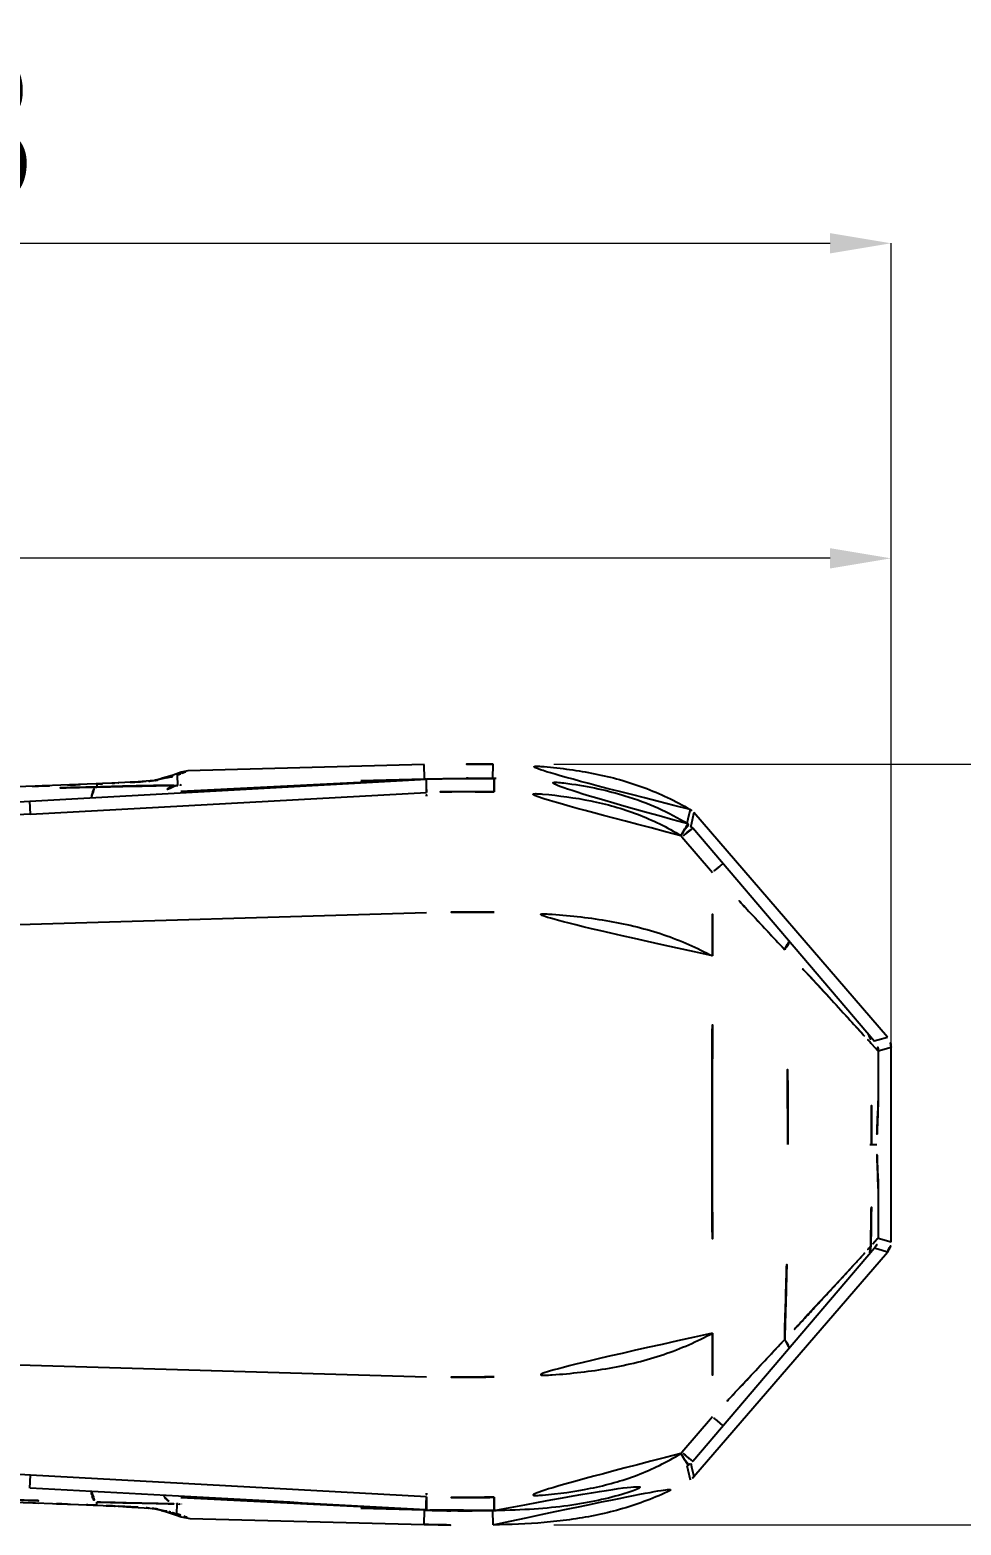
# Model space of a CAD drawing. Extents: x 16296660632 to 16296672714, y -37409619871 to -37409617455.
# Drawn here: x 16296672033 to 16296672094.2, y -37409617654.5 to -37409617556.3 of the extents above; entities that cross this region are included whole.
import ezdxf

# ---------------------------------------------------------------- set-up
doc = ezdxf.new("R2010")
doc.units = 0
doc.header["$LTSCALE"] = 10
doc.header["$MEASUREMENT"] = 0
doc.header["$PDMODE"] = 3
doc.header["$PDSIZE"] = -10
doc.layers.get('0').update_dxf_attribs({"linetype": 'CONTINUOUS'})
doc.layers.get('DEFPOINTS').update_dxf_attribs({"linetype": 'CONTINUOUS'})
doc.styles.add('Daelim Dimension', font='')
doc.styles.get('Daelim Dimension').set_extended_font_data('나눔고딕')
doc.dimstyles.new('DEFAULT', dxfattribs={"dimscale": 2, "dimtxt": 2, "dimasz": 2, "dimexe": 0, "dimexo": 2, "dimgap": 1, "dimtad": 1, "dimdec": 1, "dimzin": 9, "dimdsep": 46, "dimtxsty": 'Daelim Dimension', "dimcen": 0.5, "dimclrd": 252, "dimclre": 252, "dimclrt": 3, "dimadec": 1, "dimazin": 0, "dimtfac": 1, "dimtdec": 1, "dimtix": 1, "dimtmove": 0, "dimatfit": 3, "dimfxl": 1, "dimtolj": 1, "dimtzin": 1, "dimlwd": 9, "dimlwe": 9, "dimarcsym": 0})

# ---------------------------------------------------------------- blocks, each defined once
blk = doc.blocks.new('*D6')
at = {"color": 5, "lineweight": 9, "transparency": 16777216}
for p, q in [((16296671946.449, -37409617625.517), (16296671946.449, -37409617570.326)), ((16296671950.449, -37409617570.326), (16296672085.559, -37409617570.326)), ((16296672089.559, -37409617625.516), (16296672089.559, -37409617570.326))]:
    blk.add_line(p, q, dxfattribs=at)
at = {"color": 5, "transparency": 16777216}
for points in [[(16296671950.449, -37409617569.659), (16296671950.449, -37409617570.992), (16296671946.449, -37409617570.326)], [(16296672085.559, -37409617569.659), (16296672085.559, -37409617570.992), (16296672089.559, -37409617570.326)]]:
    blk.add_solid(points, dxfattribs=at)
at = {"layer": 'DEFPOINTS', "color": 0, "transparency": 16777216}
for p in [(16296672089.559, -37409617570.326), (16296671946.449, -37409617629.517), (16296672089.559, -37409617629.516)]:
    blk.add_point(p, dxfattribs=at)
at = {"color": 7, "transparency": 16777216, "insert": (16296672022.219, -37409617562.875), "char_height": 10, "attachment_point": 5, "style": 'Daelim Dimension'}
blk.add_mtext('\\A1;143', dxfattribs=at)
blk = doc.blocks.new('*D7')
at = {"color": 5, "lineweight": 9, "transparency": 16777216}
for p, q in [((16296672067.41633, -37409617604.542267), (16296672121.225229, -37409617604.542267)), ((16296672121.225229, -37409617608.542267), (16296672121.225229, -37409617650.490067)), ((16296672067.41514, -37409617654.490067), (16296672121.225229, -37409617654.490067))]:
    blk.add_line(p, q, dxfattribs=at)
at = {"color": 5, "transparency": 16777216}
for points in [[(16296672120.558571, -37409617608.542267), (16296672121.891899, -37409617608.542267), (16296672121.225229, -37409617604.542267)], [(16296672120.558571, -37409617650.490067), (16296672121.891899, -37409617650.490067), (16296672121.225229, -37409617654.490067)]]:
    blk.add_solid(points, dxfattribs=at)
at = {"layer": 'DEFPOINTS', "color": 0, "transparency": 16777216}
for p in [(16296672063.41633, -37409617604.542267), (16296672063.41514, -37409617654.490067), (16296672121.225229, -37409617654.490067)]:
    blk.add_point(p, dxfattribs=at)
at = {"color": 7, "transparency": 16777216, "insert": (16296672113.796049, -37409617630.597656), "char_height": 10, "attachment_point": 5, "rotation": 90, "style": 'Daelim Dimension'}
blk.add_mtext('\\A1;50', dxfattribs=at)
blk = doc.blocks.new('*D8')
at = {"color": 5, "lineweight": 9, "transparency": 16777216}
for p, q in [((16296671968.71983, -37409617625.516159), (16296671968.71983, -37409617591.015747)), ((16296672085.55945, -37409617591.015747), (16296671972.71983, -37409617591.015747)), ((16296672089.55945, -37409617616.644112), (16296672089.55945, -37409617591.015747))]:
    blk.add_line(p, q, dxfattribs=at)
at = {"color": 5, "transparency": 16777216}
for points in [[(16296671972.71983, -37409617590.349083), (16296671972.71983, -37409617591.682411), (16296671968.71983, -37409617591.015747)], [(16296672085.55945, -37409617590.349083), (16296672085.55945, -37409617591.682411), (16296672089.55945, -37409617591.015747)]]:
    blk.add_solid(points, dxfattribs=at)
at = {"layer": 'DEFPOINTS', "color": 0, "transparency": 16777216}
for p in [(16296671968.71983, -37409617591.015747), (16296672089.55945, -37409617620.644112), (16296671968.71983, -37409617629.516159)]:
    blk.add_point(p, dxfattribs=at)
at = {"color": 7, "transparency": 16777216, "insert": (16296672021.319139, -37409617583.62233), "char_height": 10, "attachment_point": 5, "style": 'Daelim Dimension'}
blk.add_mtext('\\A1;121', dxfattribs=at)

msp = doc.modelspace()

# ---------------------------------------------------------------- linework, layer by layer
at = {"color": 7, "linetype": 'Continuous'}
for p, q in [((16296672043.373289, -37409617604.974632), (16296672042.929449, -37409617605.066704)), ((16296672058.892, -37409617604.565849), (16296672043.373289, -37409617604.974632)), ((16296672058.91691, -37409617605.499474), (16296672058.892321, -37409617604.565842)), ((16296672063.400141, -37409617605.476089), (16296672063.41633, -37409617604.542267)), ((16296672033.33551, -37409617605.979134), (16296672030.88093, -37409617606.058746)), ((16296672032.99637, -37409617606.963257), (16296672059.03858, -37409617605.521202)), ((16296672033.153971, -37409617605.985359), (16296672033.5627, -37409617605.971573)), ((16296672035.46319, -37409617605.90461), (16296672035.644421, -37409617605.897942)), ((16296672037.79355, -37409617605.811699), (16296672037.354759, -37409617605.831459)), ((16296672037.358471, -37409617605.831268), (16296672037.383579, -37409617605.830452)), ((16296672037.36059, -37409617605.831429), (16296672037.384291, -37409617605.830467)), ((16296672037.384291, -37409617605.830467), (16296672037.389879, -37409617606.033257)), ((16296672040.108829, -37409617605.691467), (16296672038.80501, -37409617605.763344)), ((16296672038.805429, -37409617605.763329), (16296672038.8435, -37409617605.761864)), ((16296672038.843439, -37409617605.761864), (16296672038.806789, -37409617605.763687)), ((16296672041.393641, -37409617605.569962), (16296672041.01755, -37409617605.617653)), ((16296672041.018379, -37409617605.61747), (16296672041.62043, -37409617605.481857)), ((16296672041.997919, -37409617605.434242), (16296672041.393641, -37409617605.570213)), ((16296672042.03244, -37409617605.374702), (16296672041.616449, -37409617605.483101)), ((16296672041.997919, -37409617605.433998), (16296672041.61902, -37409617605.48217)), ((16296672042.400681, -37409617605.251244), (16296672042.03244, -37409617605.374702)), ((16296672042.929279, -37409617605.0662), (16296672042.400681, -37409617605.251244)), ((16296672042.63578, -37409617605.928558), (16296672042.684191, -37409617605.927048)), ((16296672042.636419, -37409617605.949074), (16296672042.63578, -37409617605.928558)), ((16296672042.664129, -37409617605.254593), (16296672042.684191, -37409617605.927048)), ((16296672042.682581, -37409617605.928658), (16296672042.68243, -37409617605.927101)), ((16296672042.682581, -37409617605.927101), (16296672042.723459, -37409617605.926033)), ((16296672059.037371, -37409617605.519447), (16296672042.912371, -37409617606.338631)), ((16296672042.940029, -37409617605.920319), (16296672042.94146, -37409617605.898666)), ((16296672054.740589, -37409617605.609482), (16296672058.91691, -37409617605.499474)), ((16296672063.401751, -37409617605.47612), (16296672063.401661, -37409617605.48465)), ((16296672063.46093, -37409617605.476784), (16296672063.401661, -37409617605.47612)), ((16296672063.46067, -37409617605.483627), (16296672063.48086, -37409617605.48452)), ((16296672063.50123, -37409617605.477257), (16296672063.46093, -37409617605.476784)), ((16296672063.61467, -37409617605.478783), (16296672063.50123, -37409617605.477257)), ((16296672025.54977, -37409617607.36747), (16296672032.99637, -37409617606.963272)), ((16296672033.04319, -37409617607.813362), (16296672032.99637, -37409617606.963257)), ((16296672033.04319, -37409617607.813362), (16296672059.04705, -37409617606.384079)), ((16296672033.04319, -37409617607.813377), (16296672025.59601, -37409617608.214233)), ((16296672076.366449, -37409617607.512207), (16296672076.21575, -37409617608.147873)), ((16296672076.60803, -37409617607.716278), (16296672076.3997, -37409617608.60218)), ((16296672089.3169, -37409617622.459999), (16296672076.608141, -37409617607.716171)), ((16296672076.21575, -37409617608.147873), (16296672076.152321, -37409617608.44091)), ((16296672088.479481, -37409617622.73571), (16296672076.52964, -37409617608.734444)), ((16296672075.82148, -37409617609.304413), (16296672077.82452, -37409617611.637962)), ((16296672011.501051, -37409617615.673264), (16296672059.04249, -37409617614.272926)), ((16296672087.83604, -37409617622.410606), (16296672087.757641, -37409617622.324257)), ((16296672088.457199, -37409617622.70961), (16296672088.69607, -37409617622.640251)), ((16296672088.69607, -37409617622.640251), (16296672089.316919, -37409617622.46003)), ((16296672088.296209, -37409617622.917351), (16296672088.232441, -37409617622.846786)), ((16296672088.718849, -37409617623.384903), (16296672088.296209, -37409617622.917351)), ((16296672088.715191, -37409617623.353973), (16296672089.55945, -37409617623.112877)), ((16296672088.718849, -37409617623.384903), (16296672088.718849, -37409617626.635887)), ((16296672089.55945, -37409617635.919456), (16296672089.55945, -37409617623.112877)), ((16296672088.162901, -37409617629.516197), (16296672088.28623, -37409617629.516144)), ((16296672088.28623, -37409617629.516243), (16296672088.62879, -37409617629.51609)), ((16296672088.718849, -37409617632.396439), (16296672088.718849, -37409617635.64743)), ((16296672076.52964, -37409617650.297882), (16296672088.479481, -37409617636.296623)), ((16296672088.69607, -37409617636.392067), (16296672088.457199, -37409617636.322723)), ((16296672089.316891, -37409617636.572327), (16296672088.69607, -37409617636.392067)), ((16296672089.55945, -37409617635.919456), (16296672088.715191, -37409617635.678352)), ((16296672076.608141, -37409617651.316147), (16296672089.3169, -37409617636.572327)), ((16296672087.835581, -37409617636.621597), (16296672087.76107, -37409617636.704277)), ((16296672011.50104, -37409617643.358467), (16296672059.04249, -37409617644.758408)), ((16296672077.82452, -37409617647.394371), (16296672075.82148, -37409617649.727928)), ((16296672033.04319, -37409617651.218964), (16296672025.596041, -37409617650.817703)), ((16296672076.152321, -37409617650.591423), (16296672076.21574, -37409617650.884468)), ((16296672076.21574, -37409617650.884468), (16296672076.359909, -37409617651.524017)), ((16296672076.3997, -37409617650.430153), (16296672076.45767, -37409617650.67672)), ((16296672076.45767, -37409617650.67672), (16296672076.60919, -37409617651.314697)), ((16296672032.99637, -37409617652.069077), (16296672033.04319, -37409617651.218971)), ((16296672059.04705, -37409617652.648247), (16296672033.04319, -37409617651.218971)), ((16296672033.18749, -37409617653.048088), (16296672033.58054, -37409617653.061363)), ((16296672035.474899, -37409617653.128151), (16296672035.66617, -37409617653.135201)), ((16296672037.384359, -37409617653.201874), (16296672037.39068, -37409617652.999092)), ((16296672042.68243, -37409617653.105217), (16296672042.63574, -37409617653.103767)), ((16296672042.636379, -37409617653.083397), (16296672042.63575, -37409617653.103767)), ((16296672042.65045, -37409617653.770561), (16296672042.6728, -37409617653.104973)), ((16296672042.723949, -37409617653.106323), (16296672042.6728, -37409617653.104973)), ((16296672042.682369, -37409617653.103661), (16296672042.68243, -37409617653.105217)), ((16296672042.912371, -37409617652.693703), (16296672059.037371, -37409617653.512878)), ((16296672042.93951, -37409617653.111992), (16296672042.940889, -37409617653.133583)), ((16296672037.35568, -37409617653.200912), (16296672037.80662, -37409617653.22123)), ((16296672037.358061, -37409617653.200798), (16296672037.384729, -37409617653.201881)), ((16296672037.384501, -37409617653.20192), (16296672037.35932, -37409617653.201103)), ((16296672038.805309, -37409617653.268997), (16296672038.84339, -37409617653.27047)), ((16296672038.80674, -37409617653.268639), (16296672038.843439, -37409617653.270477)), ((16296672041.393641, -37409617653.462357), (16296672041.01762, -37409617653.414688)), ((16296672041.62108, -37409617653.550621), (16296672041.01845, -37409617653.414879)), ((16296672041.393641, -37409617653.46212), (16296672041.99831, -37409617653.598228)), ((16296672041.998301, -37409617653.598473), (16296672041.619631, -37409617653.550301)), ((16296672041.96389, -37409617653.637688), (16296672042.104309, -37409617653.679779)), ((16296672042.110371, -37409617653.681679), (16296672042.104309, -37409617653.679779)), ((16296672042.11034, -37409617653.681793), (16296672042.35759, -37409617653.764267)), ((16296672042.645639, -37409617653.770317), (16296672042.110371, -37409617653.681679)), ((16296672042.35759, -37409617653.764267), (16296672042.633539, -37409617653.862061)), ((16296672042.633539, -37409617653.862061), (16296672042.93536, -37409617653.964287)), ((16296672042.93535, -37409617653.96431), (16296672043.49959, -37409617654.06102)), ((16296672043.49959, -37409617654.06102), (16296672058.892, -37409617654.466476)), ((16296672058.91691, -37409617653.53286), (16296672054.74048, -37409617653.422836)), ((16296672058.892321, -37409617654.466476), (16296672058.91691, -37409617653.53286)), ((16296672063.41633, -37409617654.490051), (16296672063.40016, -37409617653.556236)), ((16296672063.401751, -37409617653.556213), (16296672063.401621, -37409617653.54847)), ((16296672063.40169, -37409617653.556213), (16296672063.460911, -37409617653.55555)), ((16296672063.50098, -37409617653.546921), (16296672063.460649, -37409617653.548698)), ((16296672063.460911, -37409617653.55555), (16296672063.50123, -37409617653.555069)), ((16296672063.50123, -37409617653.555069), (16296672063.614651, -37409617653.553551))]:
    msp.add_line(p, q, dxfattribs=at)
for points in [[(16296672037.358471, -37409617605.831268), (16296672035.58667, -37409617605.899902), (16296672033.33551, -37409617605.979134)], [(16296672038.805429, -37409617605.763329), (16296672038.378, -37409617605.784286), (16296672037.79355, -37409617605.811699)], [(16296672041.018379, -37409617605.61747), (16296672040.89229, -37409617605.631981), (16296672040.108829, -37409617605.691467)], [(16296672030.904579, -37409617652.974312), (16296672033.356171, -37409617653.053886), (16296672035.60391, -37409617653.133057), (16296672037.35932, -37409617653.201103)], [(16296672037.80662, -37409617653.22123), (16296672038.389721, -37409617653.248596), (16296672038.80533, -37409617653.268997)], [(16296672038.80497, -37409617653.268982), (16296672040.11673, -37409617653.341347), (16296672040.894991, -37409617653.400627), (16296672041.01845, -37409617653.414879)], [(16296672041.61776, -37409617653.549522), (16296672041.79175, -37409617653.591377), (16296672041.96389, -37409617653.637688)]]:
    msp.add_lwpolyline(points, dxfattribs=at)
for centre, radius, start, end in [((16296672061.677111, -37409617704.926918), 100.399701, 89.00809877, 91.58961697), ((16296672008.17967, -37409616858.475037), 747.927376, 271.944737083, 272.090388734), ((16296672017.803591, -37409617123.403717), 482.823947, 272.11751275, 272.32136828), ((16296672024.64674, -37409617318.759331), 287.353586, 272.54057323, 272.74317349), ((16296672028.745859, -37409617404.340157), 201.674639, 272.74361012, 272.85958925), ((16296672042.970051, -37409617607.097473), 1.199143, 91.36660681, 100.38355132), ((16296672061.677111, -37409617704.926918), 99.465749, 89.00722464, 91.58961697), ((16296672074.56785, -37409619159.052147), 1553.46383, 91.371413897, 91.601421038), ((16296672075.388691, -37409617609.708229), 1.5, 40.48029472, 58.98069257), ((16296671702.350389, -37409617629.547882), 380.438115, 0.00480845, 1.93271542), ((16296672078.813, -37409617616.495827), 3.765603, 356.63237139, 356.9379653), ((16296672088.559561, -37409617623.112846), 0.99988, 359.99825147, 40.76240643), ((16296671675.46751, -37409617629.516212), 412.818723, 0, 0.92566676), ((16296672087.718849, -37409617623.384903), 1, 0, 40.48029472), ((16296671702.388109, -37409617629.486031), 380.400384, 358.06728458, 359.99541011), ((16296671675.45859, -37409617629.51609), 412.827634, 359.07433324, 0), ((16296672075.079309, -37409617624.086952), 17.871233, 317.39111051, 317.69495084), ((16296672087.718849, -37409617635.64743), 1, 319.51970528, 0), ((16296672078.813, -37409617642.536499), 3.765603, 3.0620347, 3.36762861), ((16296672075.388691, -37409617649.324097), 1.5, 303.23335647, 319.51970528), ((16296671197.86957, -37409632969.005852), 15339.686744, 86.7818948967, 86.8790797879), ((16296672081.525709, -37409615831.805931), 1821.727868, 268.415632658, 268.61153237), ((16296672008.275311, -37409618397.795738), 745.164164, 87.908292768, 88.053952277), ((16296672017.95141, -37409618131.830147), 479.022619, 87.67819495, 87.88073992), ((16296672042.67909, -37409617652.103973), 1.005363, 206.74451288, 215.00913796), ((16296672042.66872, -37409617652.112061), 0.992235, 214.97021115, 268.09506355), ((16296672042.96982, -37409617651.932564), 1.201357, 259.77061328, 268.62027774), ((16296672023.483339, -37409617965.48629), 312.593662, 87.26469634, 87.45111975), ((16296672039.211411, -37409617665.624474), 12.344933, 75.82296167, 76.95281274), ((16296672039.92547, -37409617662.78923), 9.421153, 74.45030203, 75.80986795), ((16296672040.618589, -37409617660.279297), 6.817284, 72.70209325, 74.40718906), ((16296672061.677111, -37409617554.105423), 99.465749, 268.41038303, 270.99277536), ((16296672061.677111, -37409617554.105423), 100.399701, 268.41038303, 270.99190123)]:
    msp.add_arc(centre, radius, start, end, dxfattribs=at)
for points, knots in [([(16296672042.974779, -37409617605.124802), (16296672043.03813, -37409617605.097954), (16296672043.17123, -37409617605.048447), (16296672043.30415, -37409617604.99865), (16296672043.37324, -37409617604.974632)], [0, 0, 0, 0, 0.484688709, 1, 1, 1, 1]), ([(16296672076.359859, -37409617607.5084), (16296672075.877939, -37409617607.223297), (16296672074.88826, -37409617606.695297), (16296672073.337061, -37409617606.045113), (16296672071.736679, -37409617605.528358), (16296672070.100611, -37409617605.140373), (16296672068.4424, -37409617604.86451), (16296672066.215139, -37409617604.620468), (16296672064.53451, -37409617604.554153), (16296672063.41481, -37409617604.542252)], [0, 0, 0, 0, 0.124997288, 0.24999532, 0.374996706, 0.500003737, 0.625013055, 0.750022985, 1, 1, 1, 1]), ([(16296672037.39024, -37409617606.033249), (16296672038.03673, -37409617606.015343), (16296672038.969669, -37409617605.990936), (16296672040.15513, -37409617605.962433), (16296672040.90634, -37409617605.945961), (16296672041.53681, -37409617605.934227), (16296672042.032949, -37409617605.926514), (16296672042.383659, -37409617605.925438), (16296672042.56889, -37409617605.924713), (16296672042.63578, -37409617605.928558)], [0, 0, 0, 0, 0.369789211, 0.533614862, 0.678010887, 0.799414319, 0.894174973, 0.961693532, 1, 1, 1, 1]), ([(16296672040.626789, -37409617605.657791), (16296672040.383369, -37409617605.675926), (16296672039.789009, -37409617605.71283), (16296672039.19437, -37409617605.744247), (16296672038.843439, -37409617605.761864)], [0, 0, 0, 0, 0.40992544, 1, 1, 1, 1]), ([(16296672040.983971, -37409617605.627647), (16296672040.958759, -37409617605.630112), (16296672040.8398, -37409617605.641289), (16296672040.72069, -37409617605.650787), (16296672040.626789, -37409617605.657791)], [0, 0, 0, 0, 0.211983114, 1, 1, 1, 1]), ([(16296672041.393641, -37409617605.570213), (16296672041.371811, -37409617605.575081), (16296672041.23645, -37409617605.60186), (16296672041.098989, -37409617605.616386), (16296672040.983971, -37409617605.627647)], [0, 0, 0, 0, 0.162189281, 1, 1, 1, 1]), ([(16296672042.635759, -37409617605.928558), (16296672042.46175, -37409617605.934158), (16296672042.10972, -37409617606.041603), (16296672041.863649, -37409617606.314957), (16296672041.78406, -37409617606.470512)], [0, 0, 0, 0, 0.49910723, 1, 1, 1, 1]), ([(16296672041.997919, -37409617605.434242), (16296672042.06761, -37409617605.419647), (16296672042.292431, -37409617605.370728), (16296672042.514391, -37409617605.307793), (16296672042.664129, -37409617605.254593)], [0, 0, 0, 0, 0.309416688, 1, 1, 1, 1]), ([(16296672042.66494, -37409617605.254578), (16296672042.66346, -37409617605.252533), (16296672042.663521, -37409617605.244858), (16296672042.674351, -37409617605.237846), (16296672042.68891, -37409617605.230164), (16296672042.718081, -37409617605.219177), (16296672042.75976, -37409617605.206192), (16296672042.82444, -37409617605.186768), (16296672042.896441, -37409617605.159439), (16296672042.94965, -37409617605.13546), (16296672042.974779, -37409617605.124802)], [0, 0, 0, 0, 0.022214129, 0.055115144, 0.105115049, 0.169665744, 0.325945024, 0.488756577, 0.760807127, 1, 1, 1, 1]), ([(16296672059.04705, -37409617606.384079), (16296672059.04385, -37409617606.326187), (16296672059.038111, -37409617606.213493), (16296672059.03182, -37409617606.051071), (16296672059.02891, -37409617605.903526), (16296672059.028139, -37409617605.775848), (16296672059.027969, -37409617605.683678), (16296672059.028589, -37409617605.622879), (16296672059.02947, -37409617605.587624), (16296672059.030769, -37409617605.560333), (16296672059.032669, -37409617605.539513), (16296672059.03451, -37409617605.528641), (16296672059.03686, -37409617605.521301), (16296672059.03858, -37409617605.521202)], [0, 0, 0, 0, 0.201184869, 0.391530942, 0.563976762, 0.71322094, 0.834597231, 0.883663507, 0.924411655, 0.956476142, 0.979703197, 0.994054175, 1, 1, 1, 1]), ([(16296672063.50099, -37409617605.485451), (16296672062.309299, -37409617605.474274), (16296672060.227909, -37409617605.464279), (16296672059.038231, -37409617605.514381), (16296672059.0382, -37409617605.514381)], [0, 0, 0, 0, 0.999971658, 1, 1, 1, 1]), ([(16296672063.494341, -37409617606.352272), (16296672063.49489, -37409617606.294037), (16296672063.495951, -37409617606.180702), (16296672063.497419, -37409617606.017372), (16296672063.49869, -37409617605.869003), (16296672063.49959, -37409617605.75708), (16296672063.500179, -37409617605.678627), (16296672063.50053, -37409617605.629211), (16296672063.50079, -37409617605.586693), (16296672063.50102, -37409617605.551369), (16296672063.50107, -37409617605.523689), (16296672063.50127, -37409617605.505257), (16296672063.50104, -37409617605.494713), (16296672063.501369, -37409617605.489342), (16296672063.5007, -37409617605.486801), (16296672063.501329, -37409617605.484894), (16296672063.500999, -37409617605.484756)], [0, 0, 0, 0, 0.201338315, 0.391980932, 0.564813067, 0.714440725, 0.779027118, 0.836127967, 0.88530367, 0.926114638, 0.958166871, 0.981261919, 0.989404912, 0.995253968, 0.998791106, 1, 1, 1, 1]), ([(16296672076.211121, -37409617608.452942), (16296672074.94132, -37409617607.673332), (16296672072.628349, -37409617606.631073), (16296672068.556721, -37409617605.732491), (16296672065.400949, -37409617605.503471), (16296672063.500999, -37409617605.484749)], [0, 0, 0, 0, 0.409892101, 0.709687772, 1, 1, 1, 1]), ([(16296672037.032881, -37409617606.73497), (16296672037.042431, -37409617606.641083), (16296672037.064171, -37409617606.506439), (16296672037.11545, -37409617606.339012), (16296672037.18232, -37409617606.177238), (16296672037.289249, -37409617606.038239), (16296672037.390039, -37409617606.033257)], [0, 0, 0, 0, 0.343874391, 0.49622728, 0.632313307, 1, 1, 1, 1]), ([(16296672063.494341, -37409617606.351601), (16296672063.12425, -37409617606.347382), (16296672062.3839, -37409617606.339783), (16296672061.272881, -37409617606.335281), (16296672060.160391, -37409617606.343323), (16296672059.418079, -37409617606.362099), (16296672059.04701, -37409617606.383347)], [0, 0, 0, 0, 0.249630561, 0.499359505, 0.749316392, 1, 1, 1, 1]), ([(16296672075.760229, -37409617609.229187), (16296672075.30677, -37409617608.950333), (16296672074.373899, -37409617608.433121), (16296672072.906401, -37409617607.796951), (16296672071.38751, -37409617607.29805), (16296672069.317671, -37409617606.801552), (16296672066.678921, -37409617606.450829), (16296672064.555401, -37409617606.364197), (16296672063.494341, -37409617606.352272)], [0, 0, 0, 0, 0.125182653, 0.250387521, 0.375568386, 0.5006455, 0.750470055, 1, 1, 1, 1]), ([(16296672075.757059, -37409617609.23423), (16296672075.7899, -37409617609.18351), (16296672075.85187, -37409617609.08342), (16296672075.93881, -37409617608.937721), (16296672076.02014, -37409617608.805801), (16296672076.108021, -37409617608.703773), (16296672076.176411, -37409617608.63501), (16296672076.21434, -37409617608.582237), (16296672076.22687, -37409617608.544609), (16296672076.227539, -37409617608.510429), (16296672076.222679, -37409617608.485771), (16296672076.21747, -37409617608.470093), (16296672076.21452, -37409617608.461693), (16296672076.21212, -37409617608.45681), (16296672076.21139, -37409617608.453987), (16296672076.21077, -37409617608.45356)], [0, 0, 0, 0, 0.19482187, 0.379452009, 0.547467702, 0.693409265, 0.812373335, 0.860191101, 0.901398071, 0.938001169, 0.969246568, 0.98185057, 0.991483675, 0.997563053, 1, 1, 1, 1]), ([(16296672076.52964, -37409617608.734444), (16296672076.52858, -37409617608.7332), (16296672076.52132, -37409617608.737427), (16296672076.5117, -37409617608.742577), (16296672076.49332, -37409617608.755547), (16296672076.469971, -37409617608.772476), (16296672076.44009, -37409617608.795174), (16296672076.38913, -37409617608.834717), (16296672076.31275, -37409617608.895668), (16296672076.208071, -37409617608.980873), (16296672076.08832, -37409617609.079826), (16296672075.95768, -37409617609.18911), (16296672075.86758, -37409617609.265259), (16296672075.82148, -37409617609.304413)], [0, 0, 0, 0, 0.005410905, 0.019701765, 0.043091641, 0.075482781, 0.11659464, 0.166072108, 0.288496228, 0.438506042, 0.611100547, 0.800629022, 1, 1, 1, 1]), ([(16296672078.513821, -37409617611.059258), (16296672078.51358, -37409617611.058968), (16296672078.511921, -37409617611.060349), (16296672078.50963, -37409617611.061523), (16296672078.505171, -37409617611.065018), (16296672078.49642, -37409617611.071632), (16296672078.48138, -37409617611.08371), (16296672078.458941, -37409617611.101913), (16296672078.430479, -37409617611.125343), (16296672078.396311, -37409617611.153633), (16296672078.356689, -37409617611.186607), (16296672078.293961, -37409617611.239029), (16296672078.20491, -37409617611.313919), (16296672078.087521, -37409617611.413368), (16296672077.958981, -37409617611.522827), (16296672077.870081, -37409617611.598892), (16296672077.82452, -37409617611.637962)], [0, 0, 0, 0, 0.001265342, 0.004820889, 0.010695975, 0.018881394, 0.042126852, 0.074416801, 0.115455264, 0.164876762, 0.222306958, 0.287250373, 0.437315694, 0.610094743, 0.799973969, 1, 1, 1, 1]), ([(16296672082.5721, -37409617616.717033), (16296672081.79104, -37409617615.880089), (16296672080.20933, -37409617614.18631), (16296672078.625389, -37409617612.494621), (16296672077.82452, -37409617611.637962)], [0, 0, 0, 0, 0.493974369, 1, 1, 1, 1]), ([(16296672077.826941, -37409617617.12661), (16296672077.82679, -37409617616.669006), (16296672077.826019, -37409617614.839447), (16296672077.824591, -37409617613.009911), (16296672077.82316, -37409617611.637947)], [0, 0, 0, 0, 0.25011569, 1, 1, 1, 1]), ([(16296672063.495399, -37409617614.255272), (16296672062.75412, -37409617614.249168), (16296672061.269911, -37409617614.241081), (16296672059.78504, -37409617614.245247), (16296672059.04249, -37409617614.272842)], [0, 0, 0, 0, 0.499408751, 1, 1, 1, 1]), ([(16296672077.824471, -37409617617.126137), (16296672077.31613, -37409617616.862663), (16296672076.27508, -37409617616.343208), (16296672074.62101, -37409617615.706963), (16296672072.874491, -37409617615.196999), (16296672070.43569, -37409617614.688477), (16296672067.296379, -37409617614.34478), (16296672064.76523, -37409617614.265663), (16296672063.495399, -37409617614.255203)], [0, 0, 0, 0, 0.116345799, 0.236183102, 0.359572255, 0.485671285, 0.74196302, 1, 1, 1, 1]), ([(16296672082.573191, -37409617616.697006), (16296672082.62599, -37409617616.63723), (16296672082.71649, -37409617616.52478), (16296672082.806391, -37409617616.380188), (16296672082.84708, -37409617616.276703), (16296672082.864, -37409617616.203056), (16296672082.855459, -37409617616.146217), (16296672082.835871, -37409617616.123283)], [0, 0, 0, 0, 0.361914975, 0.653841185, 0.768945761, 0.863154192, 1, 1, 1, 1]), ([(16296672087.757641, -37409617622.324257), (16296672087.41708, -37409617621.949051), (16296672086.662991, -37409617621.118637), (16296672085.43993, -37409617619.78318), (16296672084.05216, -37409617618.282799), (16296672083.078699, -37409617617.236923), (16296672082.573191, -37409617616.697006)], [0, 0, 0, 0, 0.198673848, 0.439795784, 0.710012572, 1, 1, 1, 1]), ([(16296672077.81584, -37409617629.516167), (16296672077.81617, -37409617628.483307), (16296672077.819929, -37409617626.417778), (16296672077.821871, -37409617622.287918), (16296672077.82225, -37409617619.190933), (16296672077.82147, -37409617617.126587)], [0, 0, 0, 0, 0.250095783, 0.500146182, 1, 1, 1, 1]), ([(16296672088.232441, -37409617622.846786), (16296672088.202539, -37409617622.813942), (16296672088.07032, -37409617622.668617), (16296672087.938231, -37409617622.523193), (16296672087.83604, -37409617622.410606)], [0, 0, 0, 0, 0.22613768, 1, 1, 1, 1]), ([(16296672088.03438, -37409617622.214203), (16296672088.10659, -37409617622.298813), (16296672088.21847, -37409617622.502563), (16296672088.24159, -37409617622.733063), (16296672088.232441, -37409617622.846786)], [0, 0, 0, 0, 0.493638293, 1, 1, 1, 1]), ([(16296672088.718849, -37409617626.635887), (16296672088.718849, -37409617626.822487), (16296672088.701941, -37409617627.24057), (16296672088.66688, -37409617627.920937), (16296672088.636539, -37409617628.69445), (16296672088.62879, -37409617629.236877), (16296672088.62879, -37409617629.516167)], [0, 0, 0, 0, 0.194239139, 0.43537752, 0.709267172, 1, 1, 1, 1]), ([(16296672077.81753, -37409617629.516167), (16296672077.81753, -37409617630.549072), (16296672077.819389, -37409617634.679222), (16296672077.824619, -37409617638.809357), (16296672077.823641, -37409617641.906609)], [0, 0, 0, 0, 0.25008867, 1, 1, 1, 1]), ([(16296672088.718849, -37409617632.396439), (16296672088.718849, -37409617632.209831), (16296672088.701891, -37409617631.791718), (16296672088.66688, -37409617631.111328), (16296672088.63656, -37409617630.337822), (16296672088.62879, -37409617629.795433), (16296672088.62879, -37409617629.516167)], [0, 0, 0, 0, 0.194256813, 0.435410667, 0.709289668, 1, 1, 1, 1]), ([(16296672088.232349, -37409617636.185654), (16296672088.202209, -37409617636.217796), (16296672088.06876, -37409617636.362038), (16296672087.93759, -37409617636.508347), (16296672087.835581, -37409617636.621597)], [0, 0, 0, 0, 0.224290895, 1, 1, 1, 1]), ([(16296672088.232441, -37409617636.185539), (16296672088.24159, -37409617636.299278), (16296672088.21847, -37409617636.52977), (16296672088.10659, -37409617636.733521), (16296672088.03438, -37409617636.81813)], [0, 0, 0, 0, 0.506361707, 1, 1, 1, 1]), ([(16296672088.718849, -37409617635.64743), (16296672088.718849, -37409617635.646606), (16296672088.71501, -37409617635.652489), (16296672088.71139, -37409617635.654808), (16296672088.701941, -37409617635.666267), (16296672088.69034, -37409617635.678749), (16296672088.674829, -37409617635.696136), (16296672088.64773, -37409617635.726013), (16296672088.605471, -37409617635.772583), (16296672088.545321, -37409617635.839027), (16296672088.4729, -37409617635.919693), (16296672088.388769, -37409617636.013657), (16296672088.328501, -37409617636.080383), (16296672088.2964, -37409617636.115639)], [0, 0, 0, 0, 0.00389037, 0.01607385, 0.036448297, 0.064907483, 0.101344967, 0.145655066, 0.257546351, 0.399966853, 0.57229991, 0.773126124, 1, 1, 1, 1]), ([(16296672089.3169, -37409617636.572327), (16296672089.3939, -37409617636.482986), (16296672089.51721, -37409617636.2752), (16296672089.55916, -37409617636.037392), (16296672089.55945, -37409617635.919456)], [0, 0, 0, 0, 0.500011164, 1, 1, 1, 1]), ([(16296672087.76107, -37409617636.704277), (16296672087.60219, -37409617636.880363), (16296672087.261181, -37409617637.255173), (16296672086.720369, -37409617637.849159), (16296672086.123631, -37409617638.50264), (16296672085.479099, -37409617639.204201), (16296672084.79578, -37409617639.946053), (16296672084.08005, -37409617640.72084), (16296672083.33285, -37409617641.518272), (16296672082.827181, -37409617642.058937), (16296672082.573231, -37409617642.335289)], [0, 0, 0, 0, 0.092926073, 0.198538384, 0.314756175, 0.439664735, 0.571818385, 0.709944608, 0.852945265, 1, 1, 1, 1]), ([(16296672077.823641, -37409617641.906609), (16296672077.31534, -37409617642.170067), (16296672076.27433, -37409617642.689453), (16296672074.62034, -37409617643.325592), (16296672072.873899, -37409617643.835472), (16296672070.43524, -37409617644.34391), (16296672067.296129, -37409617644.687553), (16296672064.765141, -37409617644.76667), (16296672063.495411, -37409617644.777122)], [0, 0, 0, 0, 0.11634509, 0.236183945, 0.359573701, 0.485672899, 0.741964023, 1, 1, 1, 1]), ([(16296672077.826891, -37409617641.906181), (16296672077.82674, -37409617642.363747), (16296672077.82601, -37409617644.193138), (16296672077.82461, -37409617646.022537), (16296672077.8232, -37409617647.394371)], [0, 0, 0, 0, 0.250116696, 1, 1, 1, 1]), ([(16296672082.5721, -37409617642.3153), (16296672082.186319, -37409617642.730949), (16296672081.40344, -37409617643.566177), (16296672080.22345, -37409617644.830513), (16296672079.026489, -37409617646.107658), (16296672078.22933, -37409617646.967812), (16296672077.82453, -37409617647.394371)], [0, 0, 0, 0, 0.244701895, 0.493971224, 0.746250887, 1, 1, 1, 1]), ([(16296672082.573231, -37409617642.33535), (16296672082.625999, -37409617642.395149), (16296672082.716511, -37409617642.507568), (16296672082.80641, -37409617642.652153), (16296672082.847071, -37409617642.755638), (16296672082.864, -37409617642.829277), (16296672082.855459, -37409617642.886124), (16296672082.835871, -37409617642.90905)], [0, 0, 0, 0, 0.361909599, 0.653835068, 0.768947597, 0.86315088, 1, 1, 1, 1]), ([(16296672063.495411, -37409617644.777061), (16296672062.75386, -37409617644.783157), (16296672061.26914, -37409617644.791252), (16296672059.783751, -37409617644.787064), (16296672059.040939, -37409617644.759438)], [0, 0, 0, 0, 0.499407776, 1, 1, 1, 1]), ([(16296672078.513821, -37409617647.973068), (16296672078.51358, -37409617647.973358), (16296672078.511921, -37409617647.971962), (16296672078.50963, -37409617647.970802), (16296672078.50518, -37409617647.9673), (16296672078.496429, -37409617647.960701), (16296672078.48138, -37409617647.948624), (16296672078.458941, -37409617647.93042), (16296672078.43047, -37409617647.90699), (16296672078.396311, -37409617647.878693), (16296672078.356689, -37409617647.845711), (16296672078.293961, -37409617647.793297), (16296672078.204901, -37409617647.718407), (16296672078.087521, -37409617647.618958), (16296672077.958981, -37409617647.509491), (16296672077.870081, -37409617647.433441), (16296672077.82452, -37409617647.394371)], [0, 0, 0, 0, 0.00126156, 0.004816626, 0.010691851, 0.01887761, 0.042123848, 0.074414434, 0.115453449, 0.164875543, 0.22230644, 0.287250578, 0.437316919, 0.610096024, 0.799974665, 1, 1, 1, 1]), ([(16296672075.749201, -37409617649.809914), (16296672075.296009, -37409617650.088173), (16296672074.363701, -37409617650.604149), (16296672072.89731, -37409617651.238777), (16296672071.379721, -37409617651.736427), (16296672069.311819, -37409617652.231712), (16296672066.675699, -37409617652.581657), (16296672064.554331, -37409617652.668137), (16296672063.494341, -37409617652.680061)], [0, 0, 0, 0, 0.125182175, 0.250386867, 0.375567941, 0.50064466, 0.750469617, 1, 1, 1, 1]), ([(16296672075.757059, -37409617649.798103), (16296672075.79113, -37409617649.848), (16296672075.85523, -37409617649.946877), (16296672075.936621, -37409617650.095848), (16296672076.007681, -37409617650.208672), (16296672076.0693, -37409617650.284264), (16296672076.11323, -37409617650.332077), (16296672076.15373, -37409617650.374489), (16296672076.18816, -37409617650.413078), (16296672076.214279, -37409617650.450119), (16296672076.226419, -37409617650.487846), (16296672076.22732, -37409617650.521927), (16296672076.222679, -37409617650.546501), (16296672076.21769, -37409617650.562119), (16296672076.214769, -37409617650.570457), (16296672076.21246, -37409617650.575493), (16296672076.21147, -37409617650.578293), (16296672076.21077, -37409617650.578773)], [0, 0, 0, 0, 0.194758604, 0.379422003, 0.547382294, 0.62345281, 0.693451629, 0.756707561, 0.812454857, 0.860284827, 0.901588026, 0.938109306, 0.969120682, 0.981594972, 0.9911424, 0.997277453, 1, 1, 1, 1]), ([(16296672076.52964, -37409617650.297882), (16296672076.52858, -37409617650.299133), (16296672076.52132, -37409617650.294891), (16296672076.5117, -37409617650.289757), (16296672076.49332, -37409617650.276787), (16296672076.469971, -37409617650.259842), (16296672076.44009, -37409617650.23716), (16296672076.38913, -37409617650.197601), (16296672076.31275, -37409617650.136658), (16296672076.208071, -37409617650.05146), (16296672076.08832, -37409617649.952499), (16296672075.95768, -37409617649.843224), (16296672075.86758, -37409617649.767067), (16296672075.82148, -37409617649.727928)], [0, 0, 0, 0, 0.005411002, 0.019701894, 0.043091783, 0.075482927, 0.116594788, 0.166072253, 0.28849635, 0.438506133, 0.611100599, 0.800629046, 1, 1, 1, 1]), ([(16296672063.41481, -37409617654.490067), (16296672064.53451, -37409617654.478149), (16296672066.215139, -37409617654.411873), (16296672068.4424, -37409617654.167824), (16296672070.100611, -37409617653.89196), (16296672071.736679, -37409617653.503967), (16296672073.337061, -37409617652.987213), (16296672074.88826, -37409617652.337029), (16296672075.877939, -37409617651.809021), (16296672076.359859, -37409617651.523933)], [0, 0, 0, 0, 0.249977005, 0.374986941, 0.499996243, 0.625003278, 0.750004675, 0.875002705, 1, 1, 1, 1]), ([(16296672063.500999, -37409617653.547577), (16296672065.400949, -37409617653.528862), (16296672068.556721, -37409617653.299843), (16296672072.628349, -37409617652.401268), (16296672074.94132, -37409617651.358994), (16296672076.211121, -37409617650.579376)], [0, 0, 0, 0, 0.290312228, 0.590107899, 1, 1, 1, 1]), ([(16296672037.03294, -37409617652.294998), (16296672037.04265, -37409617652.389183), (16296672037.064581, -37409617652.524239), (16296672037.116051, -37409617652.692238), (16296672037.182989, -37409617652.854317), (16296672037.28964, -37409617652.994102), (16296672037.390551, -37409617652.999107)], [0, 0, 0, 0, 0.344122715, 0.496620503, 0.63282095, 1, 1, 1, 1]), ([(16296672037.39068, -37409617652.999092), (16296672038.037121, -37409617653.016998), (16296672039.22242, -37409617653.047928), (16296672040.61994, -37409617653.080963), (16296672041.536961, -37409617653.098167), (16296672042.03274, -37409617653.105637), (16296672042.38356, -37409617653.107292), (16296672042.56855, -37409617653.107071), (16296672042.63574, -37409617653.103767)], [0, 0, 0, 0, 0.369792067, 0.678020353, 0.799355188, 0.894270751, 0.961531375, 1, 1, 1, 1]), ([(16296672059.04705, -37409617652.648247), (16296672059.04385, -37409617652.706146), (16296672059.038111, -37409617652.81884), (16296672059.03182, -37409617652.981247), (16296672059.02891, -37409617653.128807), (16296672059.028139, -37409617653.256477), (16296672059.027969, -37409617653.348648), (16296672059.028589, -37409617653.409447), (16296672059.02947, -37409617653.444702), (16296672059.030769, -37409617653.471992), (16296672059.032669, -37409617653.492821), (16296672059.03451, -37409617653.503677), (16296672059.03686, -37409617653.511017), (16296672059.03858, -37409617653.511124)], [0, 0, 0, 0, 0.201185226, 0.391531214, 0.563975562, 0.71321799, 0.834594474, 0.883661303, 0.924409695, 0.9564746, 0.979702586, 0.994054394, 1, 1, 1, 1]), ([(16296672063.494341, -37409617652.679626), (16296672062.754, -37409617652.688133), (16296672061.271761, -37409617652.698837), (16296672059.788031, -37409617652.691116), (16296672059.047029, -37409617652.648613)], [0, 0, 0, 0, 0.499381994, 1, 1, 1, 1]), ([(16296672063.494341, -37409617652.679832), (16296672063.49489, -37409617652.737991), (16296672063.495951, -37409617652.851227), (16296672063.49741, -37409617653.014397), (16296672063.49869, -37409617653.162666), (16296672063.49971, -37409617653.291054), (16296672063.500429, -37409617653.383774), (16296672063.500759, -37409617653.445007), (16296672063.501101, -37409617653.480431), (16296672063.500839, -37409617653.508163), (16296672063.50177, -37409617653.528572), (16296672063.500191, -37409617653.540283), (16296672063.501789, -37409617653.546379), (16296672063.500999, -37409617653.547569)], [0, 0, 0, 0, 0.201065213, 0.391488495, 0.564146431, 0.713674318, 0.835381275, 0.884611223, 0.925504568, 0.957667245, 0.980901277, 0.995060417, 1, 1, 1, 1]), ([(16296672038.40011, -37409617653.248741), (16296672038.435129, -37409617653.25042), (16296672038.570681, -37409617653.256958), (16296672038.706221, -37409617653.263618), (16296672038.80674, -37409617653.268639)], [0, 0, 0, 0, 0.258385845, 1, 1, 1, 1]), ([(16296672038.843439, -37409617653.270477), (16296672039.19416, -37409617653.288078), (16296672039.78853, -37409617653.319481), (16296672040.38262, -37409617653.356354), (16296672040.625971, -37409617653.374481)], [0, 0, 0, 0, 0.589992871, 1, 1, 1, 1]), ([(16296672040.625971, -37409617653.374481), (16296672040.6656, -37409617653.377434), (16296672040.79912, -37409617653.387718), (16296672040.93255, -37409617653.3993), (16296672041.026239, -37409617653.40892)], [0, 0, 0, 0, 0.296692483, 1, 1, 1, 1]), ([(16296672041.026239, -37409617653.40892), (16296672041.04623, -37409617653.410973), (16296672041.11471, -37409617653.418259), (16296672041.183081, -37409617653.426567), (16296672041.231359, -37409617653.433449)], [0, 0, 0, 0, 0.291855226, 1, 1, 1, 1]), ([(16296672041.231359, -37409617653.433449), (16296672041.24785, -37409617653.435791), (16296672041.302191, -37409617653.443932), (16296672041.356291, -37409617653.453773), (16296672041.393641, -37409617653.46212)], [0, 0, 0, 0, 0.303272697, 1, 1, 1, 1]), ([(16296672042.65045, -37409617653.770561), (16296672042.68989, -37409617653.783119), (16296672042.83972, -37409617653.831131), (16296672042.9881, -37409617653.883537), (16296672043.097309, -37409617653.922409)], [0, 0, 0, 0, 0.263131238, 1, 1, 1, 1]), ([(16296672043.097309, -37409617653.922409), (16296672043.12973, -37409617653.933952), (16296672043.263269, -37409617653.981613), (16296672043.39744, -37409617654.02758), (16296672043.4995, -37409617654.06102)], [0, 0, 0, 0, 0.24263117, 1, 1, 1, 1]), ([(16296672063.500999, -37409617653.547569), (16296672063.470881, -37409617653.547867), (16296672062.71862, -37409617653.555321), (16296672061.766291, -37409617653.562424), (16296672060.64304, -37409617653.555923), (16296672060.07654, -37409617653.547813), (16296672059.626249, -37409617653.536697), (16296672059.29217, -37409617653.524063), (16296672059.123529, -37409617653.515877), (16296672059.03867, -37409617653.511238)], [0, 0, 0, 0, 0.02024763, 0.505680003, 0.640123894, 0.77528122, 0.886506428, 0.942878864, 1, 1, 1, 1])]:
    msp.add_open_spline(points, degree=3, knots=knots, dxfattribs=at)
for points in [[(16296672058.956079, -37409617605.501556), (16296672058.94322, -37409617605.499901), (16296672058.93021, -37409617605.499313), (16296672058.91725, -37409617605.499458)], [(16296672058.99926, -37409617605.512306), (16296672058.985491, -37409617605.506767), (16296672058.970791, -37409617605.503464), (16296672058.956079, -37409617605.501556)], [(16296672059.038561, -37409617606.634132), (16296672059.04491, -37409617606.550972), (16296672059.0467, -37409617606.467484), (16296672059.04705, -37409617606.384087)], [(16296672076.359859, -37409617607.5084), (16296672076.45228, -37409617607.564133), (16296672076.53776, -37409617607.634369), (16296672076.608141, -37409617607.716171)], [(16296672075.82148, -37409617609.304413), (16296672075.79917, -37409617609.281807), (16296672075.77923, -37409617609.256973), (16296672075.757059, -37409617609.23423)], [(16296672075.82148, -37409617649.727928), (16296672075.79928, -37409617649.750633), (16296672075.779421, -37409617649.775551), (16296672075.757059, -37409617649.798103)], [(16296672076.608141, -37409617651.316147), (16296672076.537901, -37409617651.398087), (16296672076.4527, -37409617651.46891), (16296672076.359859, -37409617651.523933)], [(16296672059.038561, -37409617652.398201), (16296672059.04491, -37409617652.481354), (16296672059.0467, -37409617652.56485), (16296672059.04705, -37409617652.648247)], [(16296672058.956011, -37409617653.530777), (16296672058.943171, -37409617653.532433), (16296672058.93018, -37409617653.53302), (16296672058.91725, -37409617653.532867)], [(16296672058.999121, -37409617653.520073), (16296672058.98538, -37409617653.525581), (16296672058.97069, -37409617653.528877), (16296672058.956011, -37409617653.530777)]]:
    msp.add_open_spline(points, degree=3, dxfattribs=at)

# ---------------------------------------------------------------- dimensions: what is measured, and where the dimension line sits
for base, p1, p2, picture, middle in [((16296672089.55945, -37409617570.325508), (16296671946.449301, -37409617629.516632), (16296672089.55945, -37409617629.516167), '*D6', (16296672022.21909, -37409617570.325508)), ((16296671968.71983, -37409617591.015747), (16296672089.55945, -37409617620.644112), (16296671968.71983, -37409617629.516159), '*D8', (16296672021.319139, -37409617591.015747))]:
    dim = msp.add_linear_dim(base=base, p1=p1, p2=p2, dimstyle='DEFAULT', override={"dimtxt": 5, "dimdec": 0, "dimclrd": 5, "dimclre": 5, "dimclrt": 7})
    dim.commit()
    dim.dimension.update_dxf_attribs({"geometry": picture, "text_midpoint": middle, "dimtype": 160})
dim = msp.add_linear_dim(base=(16296672121.225229, -37409617654.490067), p1=(16296672063.41633, -37409617604.542267), p2=(16296672063.41514, -37409617654.490067), angle=90, dimstyle='DEFAULT', override={"dimtxt": 5, "dimdec": 0, "dimclrd": 5, "dimclre": 5, "dimclrt": 7})
dim.commit()
dim.dimension.update_dxf_attribs({"geometry": '*D7', "text_midpoint": (16296672121.225241, -37409617630.597656), "dimtype": 160})

doc.saveas('drawing.dxf')
